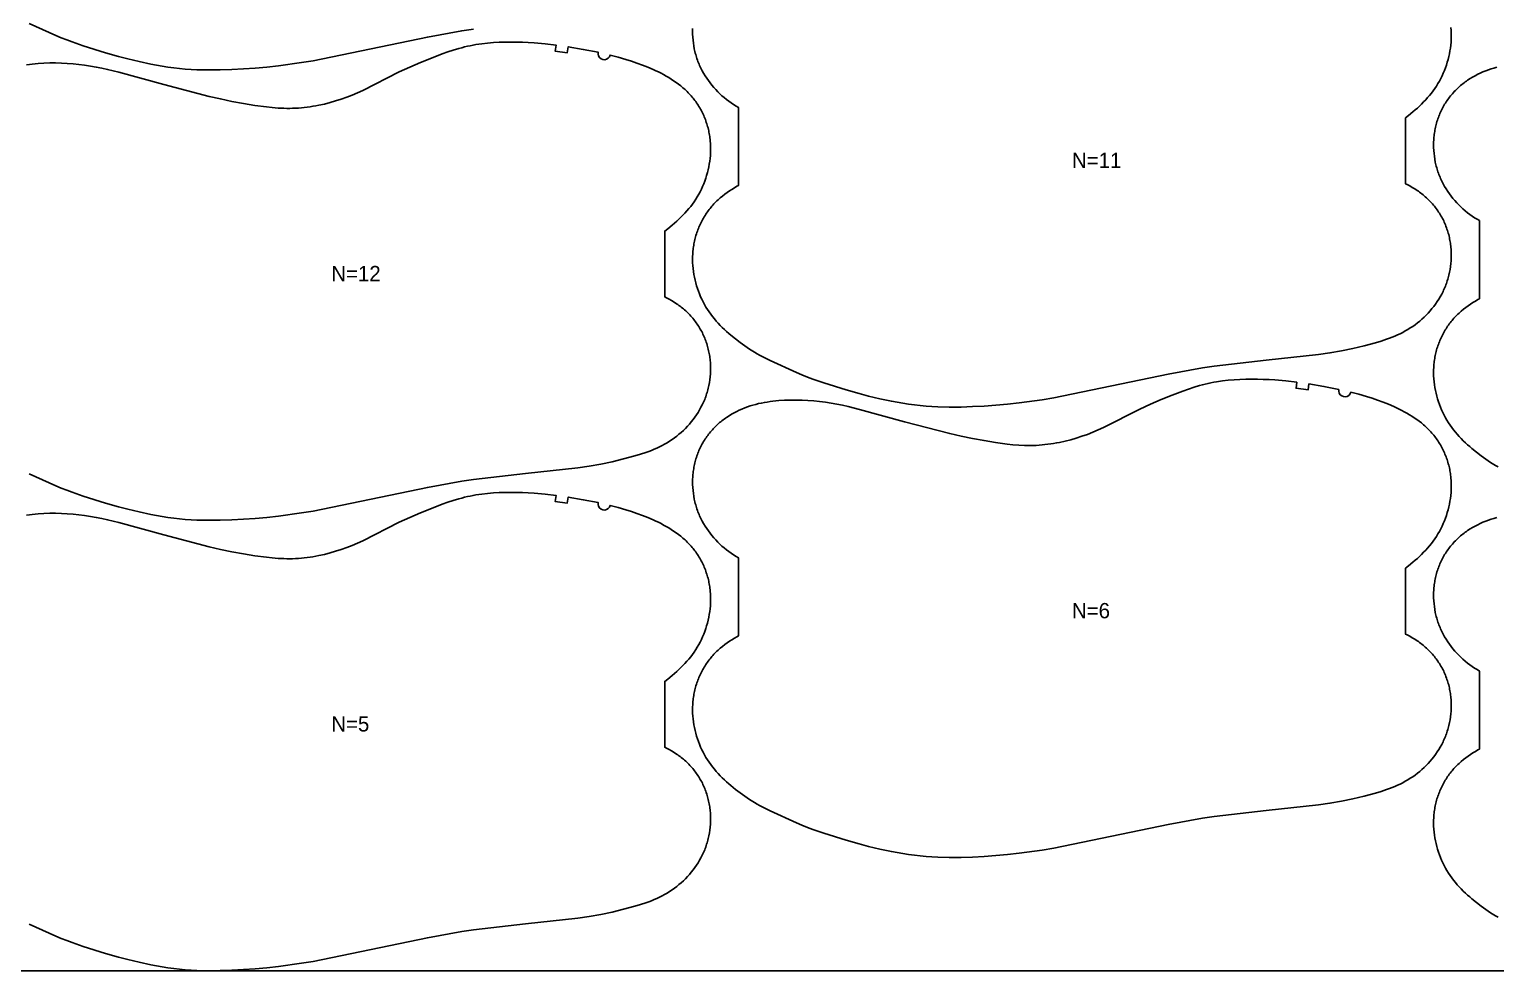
# Model space of a CAD drawing. Header units: inches. Extents: x 0 to 1954, y 0 to 1079.
# Drawn here: x 994.7 to 1474.4, y 0 to 307.9 of the extents above; entities that cross this region are included whole.
import ezdxf

# ---------------------------------------------------------------- set-up
doc = ezdxf.new("R2010")
doc.units = ezdxf.units.IN

msp = doc.modelspace()

# ---------------------------------------------------------------- linework, layer by layer
at = {"layer": '1'}
for points in [[(0, 0), (1954.0894, 0), (1954.0894, 1078.714), (0, 1078.714), (0, 0)], [(1423.1463, 190.1316), (1423.103, 189.5106), (1423.2529, 188.9063), (1423.5812, 188.3774), (1424.0563, 187.9751), (1424.6321, 187.7383), (1425.2528, 187.6901), (1425.8583, 187.8351), (1426.3898, 188.1592), (1426.7959, 188.6311), (1427.0372, 189.205), (1429.607, 188.5185), (1432.161, 187.7737), (1433.9823, 187.2017), (1435.7914, 186.5926), (1437.5848, 185.9405), (1439.359, 185.2391), (1441.1105, 184.4827), (1441.9764, 184.0823), (1442.8349, 183.6665), (1443.6856, 183.2346), (1444.5279, 182.7862), (1445.3612, 182.3206), (1446.1849, 181.8373), (1446.9984, 181.3358), (1447.7998, 180.8149), (1448.5872, 180.2738), (1449.3588, 179.7115), (1450.1125, 179.1268), (1450.8466, 178.5187), (1451.2056, 178.2056), (1451.5589, 177.8863), (1451.9064, 177.5607), (1452.2477, 177.2285), (1452.5827, 176.8898), (1452.9112, 176.5447), (1453.2332, 176.1933), (1453.5485, 175.8358), (1453.8571, 175.4722), (1454.1589, 175.1029), (1454.4539, 174.7279), (1454.7419, 174.3474), (1455.0228, 173.9616), (1455.2966, 173.5706), (1455.5632, 173.1745), (1455.8225, 172.7736), (1456.0745, 172.368), (1456.3189, 171.9578), (1456.5559, 171.5432), (1456.7852, 171.1243), (1457.0067, 170.7014), (1457.2206, 170.2745), (1457.4265, 169.8439), (1457.6246, 169.4096), (1457.8148, 168.9718), (1457.9969, 168.5306), (1458.1709, 168.0863), (1458.3368, 167.6389), (1458.4945, 167.1886), (1458.644, 166.7355), (1458.7851, 166.2799), (1458.9178, 165.8217), (1459.0421, 165.3613), (1459.1579, 164.8987), (1459.2651, 164.4341), (1459.3637, 163.9676), (1459.4537, 163.4994), (1459.535, 163.0296), (1459.6077, 162.5584), (1459.672, 162.0859), (1459.7279, 161.6123), (1459.7754, 161.1377), (1459.8458, 160.1862), (1459.8836, 159.2326), (1459.8894, 158.2781), (1459.8638, 157.3238), (1459.8074, 156.371), (1459.7206, 155.4208), (1459.604, 154.4739), (1459.4579, 153.5312), (1459.2829, 152.5934), (1459.0792, 151.6611), (1458.8475, 150.7353), (1458.588, 149.8165), (1458.3012, 148.9056), (1457.9875, 148.0034), (1457.647, 147.111), (1457.2795, 146.2294), (1456.8851, 145.3599), (1456.4637, 144.5037), (1456.0153, 143.6618), (1455.5398, 142.8355), (1455.0372, 142.026), (1454.5078, 141.234), (1453.9529, 140.4596), (1453.3743, 139.7022), (1452.7734, 138.9616), (1452.1521, 138.2372), (1451.5119, 137.5289), (1450.8545, 136.8361), (1450.1816, 136.1585), (1449.4947, 135.4957), (1448.7947, 134.8471), (1448.0822, 134.2124), (1447.3581, 133.5909), (1445.8778, 132.3858), (1444.8894, 131.6319), (1444.8894, 110.0875), (1445.4608, 109.8137), (1446.3074, 109.3738), (1447.1394, 108.9061), (1447.9554, 108.4106), (1448.754, 107.8876), (1449.1463, 107.6159), (1449.5339, 107.3374), (1449.9164, 107.0521), (1450.2937, 106.76), (1450.6656, 106.4613), (1451.032, 106.1559), (1451.3928, 105.8438), (1451.7476, 105.5251), (1452.0964, 105.1999), (1452.439, 104.868), (1452.7752, 104.5296), (1453.1049, 104.1848), (1453.428, 103.8338), (1453.7444, 103.4766), (1454.0539, 103.1135), (1454.3564, 102.7445), (1454.6518, 102.3697), (1454.94, 101.9894), (1455.2209, 101.6037), (1455.4943, 101.2127), (1455.7601, 100.8165), (1456.0183, 100.4152), (1456.2686, 100.0091), (1456.511, 99.5982), (1456.7454, 99.1828), (1456.9716, 98.7628), (1457.1895, 98.3385), (1457.3991, 97.9101), (1457.6004, 97.4777), (1457.7933, 97.0414), (1457.9778, 96.6015), (1458.154, 96.1582), (1458.3217, 95.7116), (1458.481, 95.2618), (1458.6318, 94.8092), (1458.7742, 94.3537), (1458.908, 93.8957), (1459.0333, 93.4352), (1459.1501, 92.9726), (1459.2583, 92.5078), (1459.358, 92.0412), (1459.449, 91.5728), (1459.5314, 91.1029), (1459.6051, 90.6317), (1459.6704, 90.1591), (1459.727, 89.6855), (1459.7752, 89.2109), (1459.8149, 88.7355), (1459.8461, 88.2595), (1459.8689, 87.7829), (1459.8834, 87.306), (1459.8894, 86.8289), (1459.8766, 85.8745), (1459.8307, 84.921), (1459.7519, 83.9696), (1459.6406, 83.0214), (1459.4966, 82.0776), (1459.3202, 81.1396), (1459.1113, 80.2083), (1458.9947, 79.7457), (1458.8699, 79.2852), (1458.7371, 78.8271), (1458.5962, 78.3714), (1458.4472, 77.9184), (1458.2902, 77.4682), (1458.125, 77.0209), (1457.9518, 76.5767), (1457.7706, 76.1357), (1457.5814, 75.6981), (1457.3844, 75.2638), (1457.1797, 74.8332), (1456.7477, 73.9827), (1456.2864, 73.1475), (1455.7969, 72.3282), (1455.2801, 71.5256), (1454.7369, 70.7405), (1454.1685, 69.9735), (1453.5758, 69.2255), (1452.9594, 68.4969), (1452.3203, 67.7884), (1451.659, 67.1005), (1450.9764, 66.4339), (1450.2731, 65.789), (1449.5499, 65.1664), (1448.8076, 64.5667), (1448.0468, 63.9905), (1447.2686, 63.4379), (1446.4739, 62.9092), (1445.6636, 62.4047), (1444.8386, 61.9246), (1444.0001, 61.4691), (1443.1488, 61.0384), (1442.2858, 60.6328), (1441.4121, 60.2521), (1440.5287, 59.8944), (1439.6368, 59.5574), (1438.7376, 59.2389), (1436.9218, 58.6479), (1435.0906, 58.1032), (1431.4059, 57.1032), (1427.6956, 56.2118), (1423.9597, 55.4286), (1420.201, 54.7636), (1416.4237, 54.2198), (1399.3483, 52.3616), (1382.282, 50.422), (1378.5112, 49.8341), (1367.2452, 47.7857), (1329.8626, 40.0701), (1326.0968, 39.4484), (1318.5344, 38.4032), (1314.7416, 37.9756), (1310.9404, 37.6297), (1307.1327, 37.3636), (1303.3207, 37.1727), (1299.5054, 37.0581), (1295.688, 37.028), (1291.8723, 37.1129), (1289.9664, 37.209), (1288.0629, 37.3437), (1286.1626, 37.5176), (1284.2664, 37.7314), (1282.3751, 37.9854), (1280.489, 38.2769), (1276.7332, 38.9593), (1273, 39.7542), (1269.2883, 40.6442), (1266.2075, 41.4495), (1261.9272, 42.6644), (1254.6492, 44.9677), (1251.0393, 46.2118), (1249.2488, 46.8717), (1247.4726, 47.5672), (1245.7131, 48.3028), (1237.03, 52.2678), (1235.319, 53.1121), (1233.6338, 54.004), (1232.8036, 54.4725), (1231.9821, 54.9564), (1230.3647, 55.9678), (1228.7808, 57.0327), (1227.2297, 58.1461), (1225.7116, 59.3041), (1224.2313, 60.5092), (1223.5072, 61.1307), (1222.7948, 61.7654), (1222.0947, 62.414), (1221.4078, 63.0768), (1220.7349, 63.7544), (1220.0775, 64.4472), (1219.4373, 65.1555), (1218.816, 65.8799), (1218.2152, 66.6205), (1217.6365, 67.3779), (1217.0816, 68.1523), (1216.5522, 68.9443), (1216.0496, 69.7538), (1215.5742, 70.5801), (1215.1257, 71.422), (1214.7043, 72.2782), (1214.3099, 73.1477), (1213.9425, 74.0293), (1213.6019, 74.9217), (1213.2882, 75.8239), (1213.0015, 76.7348), (1212.742, 77.6536), (1212.5102, 78.5794), (1212.3065, 79.5117), (1212.1315, 80.4495), (1211.9854, 81.3922), (1211.8688, 82.3391), (1211.782, 83.2893), (1211.7256, 84.2421), (1211.7, 85.1964), (1211.7058, 86.1509), (1211.7436, 87.1045), (1211.814, 88.056), (1211.8615, 88.5306), (1211.9174, 89.0042), (1211.9817, 89.4767), (1212.0544, 89.9479), (1212.1358, 90.4177), (1212.2257, 90.8859), (1212.3243, 91.3524), (1212.4315, 91.817), (1212.5473, 92.2796), (1212.6716, 92.74), (1212.8043, 93.1982), (1212.9455, 93.6538), (1213.0949, 94.1069), (1213.2526, 94.5572), (1213.4185, 95.0046), (1213.5925, 95.4489), (1213.7747, 95.8901), (1213.9648, 96.3279), (1214.1629, 96.7622), (1214.3689, 97.1928), (1214.5827, 97.6197), (1214.8043, 98.0426), (1215.0336, 98.4615), (1215.2705, 98.8761), (1215.515, 99.2863), (1215.7669, 99.6919), (1216.0262, 100.0928), (1216.2928, 100.4889), (1216.5666, 100.8799), (1216.8475, 101.2657), (1217.1355, 101.6462), (1217.4305, 102.0212), (1217.7323, 102.3905), (1218.0409, 102.7541), (1218.3563, 103.1116), (1218.6782, 103.463), (1219.0067, 103.8081), (1219.3417, 104.1468), (1219.683, 104.479), (1220.0305, 104.8046), (1220.3838, 105.1239), (1220.7429, 105.437), (1221.4769, 106.0451), (1222.2306, 106.6298), (1223.0022, 107.1921), (1223.7897, 107.7332), (1224.5911, 108.2541), (1225.4045, 108.7556), (1226.2282, 109.2389), (1226.7, 109.5025), (1226.7, 135.0358), (1225.9259, 135.4864), (1225.1156, 135.9909), (1224.3208, 136.5196), (1223.5426, 137.0722), (1222.7818, 137.6484), (1222.0395, 138.2481), (1221.3163, 138.8707), (1220.613, 139.5156), (1219.9304, 140.1822), (1219.2691, 140.8701), (1218.63, 141.5786), (1218.0137, 142.3072), (1217.4209, 143.0552), (1216.8525, 143.8222), (1216.3094, 144.6073), (1215.7925, 145.4099), (1215.303, 146.2292), (1214.8417, 147.0644), (1214.4098, 147.9149), (1214.2051, 148.3455), (1214.008, 148.7798), (1213.8189, 149.2174), (1213.6376, 149.6584), (1213.4644, 150.1026), (1213.2992, 150.5499), (1213.1422, 151.0001), (1212.9932, 151.4531), (1212.8523, 151.9088), (1212.7195, 152.3669), (1212.5948, 152.8274), (1212.4781, 153.29), (1212.2692, 154.2213), (1212.0928, 155.1593), (1211.9489, 156.1031), (1211.8375, 157.0513), (1211.7587, 158.0027), (1211.7128, 158.9562), (1211.7, 159.9106), (1211.7061, 160.3877), (1211.7205, 160.8646), (1211.7433, 161.3412), (1211.7745, 161.8172), (1211.8142, 162.2926), (1211.8624, 162.7672), (1211.9191, 163.2408), (1211.9843, 163.7134), (1212.0581, 164.1846), (1212.1405, 164.6545), (1212.2315, 165.1229), (1212.3311, 165.5895), (1212.4393, 166.0543), (1212.5561, 166.5169), (1212.6814, 166.9774), (1212.8152, 167.4354), (1212.9576, 167.8909), (1213.1084, 168.3435), (1213.2677, 168.7933), (1213.4354, 169.2399), (1213.6116, 169.6832), (1213.7961, 170.1231), (1213.9891, 170.5594), (1214.1903, 170.9918), (1214.3999, 171.4202), (1214.6178, 171.8445), (1214.844, 172.2645), (1215.0784, 172.6799), (1215.3208, 173.0908), (1215.5711, 173.4969), (1215.8293, 173.8981), (1216.0951, 174.2944), (1216.3685, 174.6854), (1216.6494, 175.0711), (1216.9376, 175.4514), (1217.233, 175.8262), (1217.5355, 176.1952), (1217.845, 176.5583), (1218.1614, 176.9155), (1218.4845, 177.2665), (1218.8142, 177.6113), (1219.1504, 177.9497), (1219.493, 178.2816), (1219.8418, 178.6068), (1220.1967, 178.9255), (1220.5574, 179.2376), (1220.9238, 179.543), (1221.2957, 179.8417), (1221.6731, 180.1338), (1222.0556, 180.4191), (1222.4431, 180.6976), (1222.8354, 180.9693), (1223.6341, 181.4923), (1224.45, 181.9878), (1225.282, 182.4555), (1226.1287, 182.8954), (1226.9889, 183.3077), (1227.8617, 183.6926), (1228.746, 184.0506), (1229.6407, 184.3818), (1230.5448, 184.6867), (1231.4572, 184.9656), (1232.3769, 185.2188), (1233.303, 185.4467), (1234.2346, 185.6505), (1235.1711, 185.8314), (1236.1118, 185.9909), (1237.0562, 186.13), (1238.0035, 186.2502), (1239.9042, 186.4388), (1241.8092, 186.5654), (1243.7165, 186.6326), (1245.6246, 186.6414), (1247.5318, 186.5931), (1249.4368, 186.4892), (1251.3388, 186.3335), (1253.2367, 186.1303), (1255.1299, 185.884), (1257.0175, 185.5982), (1258.8985, 185.2729), (1260.7717, 184.9073), (1262.6361, 184.5009), (1266.339, 183.5779), (1281.0666, 179.5511), (1295.8332, 175.6693), (1299.5564, 174.828), (1303.2957, 174.0614), (1307.0488, 173.3662), (1310.8144, 172.7449), (1314.5967, 172.2321), (1316.4955, 172.0305), (1318.3984, 171.8774), (1320.3041, 171.7835), (1321.2576, 171.762), (1322.2112, 171.7594), (1323.1647, 171.7766), (1324.1179, 171.8135), (1325.0703, 171.8698), (1326.0215, 171.9452), (1326.9712, 172.0392), (1327.919, 172.1514), (1328.8645, 172.2816), (1329.8074, 172.4293), (1330.7472, 172.5942), (1331.6839, 172.7757), (1333.5472, 173.1869), (1335.3963, 173.6591), (1337.2303, 174.1883), (1339.0481, 174.7716), (1340.8476, 175.4084), (1342.6267, 176.0989), (1344.3832, 176.8435), (1346.1164, 177.6401), (1358.031, 183.6836), (1361.4963, 185.2831), (1365.0038, 186.7895), (1368.5419, 188.2204), (1372.1131, 189.5686), (1373.9133, 190.2056), (1375.7255, 190.8062), (1377.5521, 191.3576), (1378.4715, 191.6111), (1379.3953, 191.8475), (1380.3237, 192.0658), (1381.2563, 192.266), (1382.1929, 192.4487), (1383.1328, 192.6142), (1385.0211, 192.8957), (1386.9176, 193.1144), (1388.8193, 193.2743), (1390.7245, 193.3814), (1392.6321, 193.4419), (1394.5408, 193.462), (1396.4494, 193.447), (1398.3573, 193.3971), (1400.2637, 193.3117), (1402.168, 193.19), (1405.7606, 192.8657), (1409.3446, 192.4482), (1409.0947, 190.4639), (1413.0218, 189.9345), (1413.3088, 191.9138), (1418.236, 191.0692), (1423.1463, 190.1316)]]:
    msp.add_lwpolyline(points, close=True, dxfattribs=at)
for points in [[(1139.982, 307.978), (1136.2112, 307.3901), (1124.9452, 305.3417), (1087.5626, 297.6261), (1083.7968, 297.0044), (1076.2344, 295.9592), (1072.4416, 295.5316), (1068.6404, 295.1857), (1064.8327, 294.9196), (1061.0207, 294.7287), (1057.2054, 294.6141), (1053.388, 294.584), (1049.5723, 294.6689), (1047.6664, 294.765), (1045.7629, 294.8997), (1043.8626, 295.0736), (1041.9664, 295.2874), (1040.0751, 295.5414), (1038.189, 295.8329), (1034.4332, 296.5153), (1030.7, 297.3102), (1026.9883, 298.2002), (1023.9075, 299.0055), (1019.6272, 300.2204), (1012.3492, 302.5237), (1008.7393, 303.7678), (1006.9488, 304.4277), (1005.1726, 305.1232), (1003.4131, 305.8588), (994.73, 309.8238)], [(1459.7754, 308.4297), (1459.8458, 307.4782), (1459.8836, 306.5246), (1459.8894, 305.5701), (1459.8638, 304.6158), (1459.8074, 303.663), (1459.7206, 302.7128), (1459.604, 301.7659), (1459.4579, 300.8232), (1459.2829, 299.8854), (1459.0792, 298.9531), (1458.8475, 298.0273), (1458.588, 297.1085), (1458.3012, 296.1976), (1457.9875, 295.2954), (1457.647, 294.403), (1457.2795, 293.5214), (1456.8851, 292.6519), (1456.4637, 291.7957), (1456.0153, 290.9538), (1455.5398, 290.1275), (1455.0372, 289.318), (1454.5078, 288.526), (1453.9529, 287.7516), (1453.3743, 286.9942), (1452.7734, 286.2536), (1452.1521, 285.5292), (1451.5119, 284.8209), (1450.8545, 284.1281), (1450.1816, 283.4505), (1449.4947, 282.7877), (1448.7947, 282.1391), (1448.0822, 281.5044), (1447.3581, 280.8829), (1445.8778, 279.6778), (1444.8894, 278.9239), (1444.8894, 257.3795), (1445.4608, 257.1057), (1446.3074, 256.6658), (1447.1394, 256.1981), (1447.9554, 255.7026), (1448.754, 255.1796), (1449.1463, 254.9079), (1449.5339, 254.6294), (1449.9164, 254.3441), (1450.2937, 254.052), (1450.6656, 253.7533), (1451.032, 253.4479), (1451.3928, 253.1358), (1451.7476, 252.8171), (1452.0964, 252.4919), (1452.439, 252.16), (1452.7752, 251.8216), (1453.1049, 251.4768), (1453.428, 251.1258), (1453.7444, 250.7686), (1454.0539, 250.4055), (1454.3564, 250.0365), (1454.6518, 249.6617), (1454.94, 249.2814), (1455.2209, 248.8957), (1455.4943, 248.5047), (1455.7601, 248.1085), (1456.0183, 247.7072), (1456.2686, 247.3011), (1456.511, 246.8902), (1456.7454, 246.4748), (1456.9716, 246.0548), (1457.1895, 245.6305), (1457.3991, 245.2021), (1457.6004, 244.7697), (1457.7933, 244.3334), (1457.9778, 243.8935), (1458.154, 243.4502), (1458.3217, 243.0036), (1458.481, 242.5538), (1458.6318, 242.1012), (1458.7742, 241.6457), (1458.908, 241.1877), (1459.0333, 240.7272), (1459.1501, 240.2646), (1459.2583, 239.7998), (1459.358, 239.3332), (1459.449, 238.8648), (1459.5314, 238.3949), (1459.6051, 237.9237), (1459.6704, 237.4511), (1459.727, 236.9775), (1459.7752, 236.5029), (1459.8149, 236.0275), (1459.8461, 235.5515), (1459.8689, 235.0749), (1459.8834, 234.598), (1459.8894, 234.1209), (1459.8766, 233.1665), (1459.8307, 232.213), (1459.7519, 231.2616), (1459.6406, 230.3134), (1459.4966, 229.3696), (1459.3202, 228.4316), (1459.1113, 227.5003), (1458.9947, 227.0377), (1458.8699, 226.5772), (1458.7371, 226.1191), (1458.5962, 225.6634), (1458.4472, 225.2104), (1458.2902, 224.7602), (1458.125, 224.3129), (1457.9518, 223.8687), (1457.7706, 223.4277), (1457.5814, 222.9901), (1457.3844, 222.5558), (1457.1797, 222.1252), (1456.7477, 221.2747), (1456.2864, 220.4395), (1455.7969, 219.6202), (1455.2801, 218.8176), (1454.7369, 218.0325), (1454.1685, 217.2655), (1453.5758, 216.5175), (1452.9594, 215.7889), (1452.3203, 215.0804), (1451.659, 214.3925), (1450.9764, 213.7259), (1450.2731, 213.081), (1449.5499, 212.4584), (1448.8076, 211.8587), (1448.0468, 211.2825), (1447.2686, 210.7299), (1446.4739, 210.2012), (1445.6636, 209.6967), (1444.8386, 209.2166), (1444.0001, 208.7611), (1443.1488, 208.3304), (1442.2858, 207.9248), (1441.4121, 207.5441), (1440.5287, 207.1864), (1439.6368, 206.8494), (1438.7376, 206.5309), (1436.9218, 205.9399), (1435.0906, 205.3952), (1431.4059, 204.3952), (1427.6956, 203.5038), (1423.9597, 202.7206), (1420.201, 202.0556), (1416.4237, 201.5118), (1399.3483, 199.6536), (1382.282, 197.714), (1378.5112, 197.1261), (1367.2452, 195.0777), (1329.8626, 187.3621), (1326.0968, 186.7404), (1318.5344, 185.6952), (1314.7416, 185.2676), (1310.9404, 184.9217), (1307.1327, 184.6556), (1303.3207, 184.4647), (1299.5054, 184.3501), (1295.688, 184.32), (1291.8723, 184.4049), (1289.9664, 184.501), (1288.0629, 184.6357), (1286.1626, 184.8096), (1284.2664, 185.0234), (1282.3751, 185.2774), (1280.489, 185.5689), (1276.7332, 186.2513), (1273, 187.0462), (1269.2883, 187.9362), (1266.2075, 188.7415), (1261.9272, 189.9564), (1254.6492, 192.2597), (1251.0393, 193.5038), (1249.2488, 194.1637), (1247.4726, 194.8592), (1245.7131, 195.5948), (1237.03, 199.5598), (1235.319, 200.4041), (1233.6338, 201.296), (1232.8036, 201.7645), (1231.9821, 202.2484), (1230.3647, 203.2598), (1228.7808, 204.3247), (1227.2297, 205.4381), (1225.7116, 206.5961), (1224.2313, 207.8012), (1223.5072, 208.4227), (1222.7948, 209.0574), (1222.0947, 209.706), (1221.4078, 210.3688), (1220.7349, 211.0464), (1220.0775, 211.7392), (1219.4373, 212.4475), (1218.816, 213.1719), (1218.2152, 213.9125), (1217.6365, 214.6699), (1217.0816, 215.4443), (1216.5522, 216.2363), (1216.0496, 217.0458), (1215.5742, 217.8721), (1215.1257, 218.714), (1214.7043, 219.5702), (1214.3099, 220.4397), (1213.9425, 221.3213), (1213.6019, 222.2137), (1213.2882, 223.1159), (1213.0015, 224.0268), (1212.742, 224.9456), (1212.5102, 225.8714), (1212.3065, 226.8037), (1212.1315, 227.7415), (1211.9854, 228.6842), (1211.8688, 229.6311), (1211.782, 230.5813), (1211.7256, 231.5341), (1211.7, 232.4884), (1211.7058, 233.4429), (1211.7436, 234.3965), (1211.814, 235.348), (1211.8615, 235.8226), (1211.9174, 236.2962), (1211.9817, 236.7687), (1212.0544, 237.2399), (1212.1358, 237.7097), (1212.2257, 238.1779), (1212.3243, 238.6444), (1212.4315, 239.109), (1212.5473, 239.5716), (1212.6716, 240.032), (1212.8043, 240.4902), (1212.9455, 240.9458), (1213.0949, 241.3989), (1213.2526, 241.8492), (1213.4185, 242.2966), (1213.5925, 242.7409), (1213.7747, 243.1821), (1213.9648, 243.6199), (1214.1629, 244.0542), (1214.3689, 244.4848), (1214.5827, 244.9117), (1214.8043, 245.3346), (1215.0336, 245.7535), (1215.2705, 246.1681), (1215.515, 246.5783), (1215.7669, 246.9839), (1216.0262, 247.3848), (1216.2928, 247.7809), (1216.5666, 248.1719), (1216.8475, 248.5577), (1217.1355, 248.9382), (1217.4305, 249.3132), (1217.7323, 249.6825), (1218.0409, 250.0461), (1218.3563, 250.4036), (1218.6782, 250.755), (1219.0067, 251.1001), (1219.3417, 251.4388), (1219.683, 251.771), (1220.0305, 252.0966), (1220.3838, 252.4159), (1220.7429, 252.729), (1221.4769, 253.3371), (1222.2306, 253.9218), (1223.0022, 254.4841), (1223.7897, 255.0252), (1224.5911, 255.5461), (1225.4045, 256.0476), (1226.2282, 256.5309), (1226.7, 256.7945), (1226.7, 282.3278), (1225.9259, 282.7784), (1225.1156, 283.2829), (1224.3208, 283.8116), (1223.5426, 284.3642), (1222.7818, 284.9404), (1222.0395, 285.5401), (1221.3163, 286.1627), (1220.613, 286.8076), (1219.9304, 287.4742), (1219.2691, 288.1621), (1218.63, 288.8706), (1218.0137, 289.5992), (1217.4209, 290.3472), (1216.8525, 291.1142), (1216.3094, 291.8993), (1215.7925, 292.7019), (1215.303, 293.5212), (1214.8417, 294.3564), (1214.4098, 295.2069), (1214.2051, 295.6375), (1214.008, 296.0718), (1213.8189, 296.5094), (1213.6376, 296.9504), (1213.4644, 297.3946), (1213.2992, 297.8419), (1213.1422, 298.2921), (1212.9932, 298.7451), (1212.8523, 299.2008), (1212.7195, 299.6589), (1212.5948, 300.1194), (1212.4781, 300.582), (1212.2692, 301.5133), (1212.0928, 302.4513), (1211.9489, 303.3951), (1211.8375, 304.3433), (1211.7587, 305.2947), (1211.7128, 306.2482), (1211.7, 307.2026), (1211.7061, 307.6797), (1211.7205, 308.1566)], [(993.8118, 296.2549), (994.7562, 296.394), (995.7035, 296.5142), (997.6042, 296.7028), (999.5092, 296.8294), (1001.4165, 296.8966), (1003.3246, 296.9054), (1005.2318, 296.8571), (1007.1368, 296.7532), (1009.0388, 296.5975), (1010.9367, 296.3943), (1012.8299, 296.148), (1014.7175, 295.8622), (1016.5985, 295.5369), (1018.4717, 295.1713), (1020.3361, 294.7649), (1024.039, 293.8419), (1038.7666, 289.8151), (1053.5332, 285.9333), (1057.2564, 285.092), (1060.9957, 284.3254), (1064.7488, 283.6302), (1068.5144, 283.0089), (1072.2967, 282.4961), (1074.1955, 282.2945), (1076.0984, 282.1414), (1078.0041, 282.0475), (1078.9576, 282.026), (1079.9112, 282.0234), (1080.8647, 282.0406), (1081.8179, 282.0775), (1082.7703, 282.1338), (1083.7215, 282.2092), (1084.6712, 282.3032), (1085.619, 282.4154), (1086.5645, 282.5456), (1087.5074, 282.6933), (1088.4472, 282.8582), (1089.3839, 283.0397), (1091.2472, 283.4509), (1093.0963, 283.9231), (1094.9303, 284.4523), (1096.7481, 285.0356), (1098.5476, 285.6724), (1100.3267, 286.3629), (1102.0832, 287.1075), (1103.8164, 287.9041), (1115.731, 293.9476), (1119.1963, 295.5471), (1122.7038, 297.0535), (1126.2419, 298.4844), (1129.8131, 299.8326), (1131.6133, 300.4696), (1133.4255, 301.0702), (1135.2521, 301.6216), (1136.1715, 301.8751), (1137.0953, 302.1115), (1138.0237, 302.3298), (1138.9563, 302.53), (1139.8929, 302.7127), (1140.8328, 302.8782), (1142.7211, 303.1597), (1144.6176, 303.3784), (1146.5193, 303.5383), (1148.4245, 303.6454), (1150.3321, 303.7059), (1152.2408, 303.726), (1154.1494, 303.711), (1156.0573, 303.6611), (1157.9637, 303.5757), (1159.868, 303.454), (1163.4606, 303.1297), (1167.0446, 302.7122), (1166.7947, 300.7279), (1170.7218, 300.1985), (1171.0088, 302.1778), (1175.936, 301.3332), (1180.8463, 300.3956), (1180.8463, 300.3956), (1180.803, 299.7746), (1180.9529, 299.1703), (1181.2812, 298.6414), (1181.7563, 298.2391), (1182.3321, 298.0023), (1182.9528, 297.9541), (1183.5583, 298.0991), (1184.0898, 298.4232), (1184.4959, 298.8951), (1184.7372, 299.469), (1187.307, 298.7825), (1189.861, 298.0377), (1191.6823, 297.4657), (1193.4914, 296.8566), (1195.2848, 296.2045), (1197.059, 295.5031), (1198.8105, 294.7467), (1199.6764, 294.3463), (1200.5349, 293.9305), (1201.3856, 293.4986), (1202.2279, 293.0502), (1203.0612, 292.5846), (1203.8849, 292.1013), (1204.6984, 291.5998), (1205.4998, 291.0789), (1206.2872, 290.5378), (1207.0588, 289.9755), (1207.8125, 289.3908), (1208.5466, 288.7827), (1208.9056, 288.4696), (1209.2589, 288.1503), (1209.6064, 287.8247), (1209.9477, 287.4925), (1210.2827, 287.1538), (1210.6112, 286.8087), (1210.9332, 286.4573), (1211.2485, 286.0998), (1211.5571, 285.7362), (1211.8589, 285.3669), (1212.1539, 284.9919), (1212.4419, 284.6114), (1212.7228, 284.2256), (1212.9966, 283.8346), (1213.2632, 283.4385), (1213.5225, 283.0376), (1213.7745, 282.632), (1214.0189, 282.2218), (1214.2559, 281.8072), (1214.4852, 281.3883), (1214.7067, 280.9654), (1214.9206, 280.5385), (1215.1265, 280.1079), (1215.3246, 279.6736), (1215.5148, 279.2358), (1215.6969, 278.7946), (1215.8709, 278.3503), (1216.0368, 277.9029), (1216.1945, 277.4526), (1216.344, 276.9995), (1216.4851, 276.5439), (1216.6178, 276.0857), (1216.7421, 275.6253), (1216.8579, 275.1627), (1216.9651, 274.6981), (1217.0637, 274.2316), (1217.1537, 273.7634), (1217.235, 273.2936), (1217.3077, 272.8224), (1217.372, 272.3499), (1217.4279, 271.8763), (1217.4754, 271.4017), (1217.5458, 270.4502), (1217.5836, 269.4966), (1217.5894, 268.5421), (1217.5638, 267.5878), (1217.5074, 266.635), (1217.4206, 265.6848), (1217.304, 264.7379), (1217.1579, 263.7952), (1216.9829, 262.8574), (1216.7792, 261.9251), (1216.5475, 260.9993), (1216.288, 260.0805), (1216.0012, 259.1696), (1215.6875, 258.2674), (1215.347, 257.375), (1214.9795, 256.4934), (1214.5851, 255.6239), (1214.1637, 254.7677), (1213.7153, 253.9258), (1213.2398, 253.0995), (1212.7372, 252.29), (1212.2078, 251.498), (1211.6529, 250.7236), (1211.0743, 249.9662), (1210.4734, 249.2256), (1209.8521, 248.5012), (1209.2119, 247.7929), (1208.5545, 247.1001), (1207.8816, 246.4225), (1207.1947, 245.7597), (1206.4947, 245.1111), (1205.7822, 244.4764), (1205.0581, 243.8549), (1203.5778, 242.6498), (1202.5894, 241.8959), (1202.5894, 220.3515), (1203.1608, 220.0777), (1204.0074, 219.6378), (1204.8394, 219.1701), (1205.6554, 218.6746), (1206.454, 218.1516), (1206.8463, 217.8799), (1207.2339, 217.6014), (1207.6164, 217.3161), (1207.9937, 217.024), (1208.3656, 216.7253), (1208.732, 216.4199), (1209.0928, 216.1078), (1209.4476, 215.7891), (1209.7964, 215.4639), (1210.139, 215.132), (1210.4752, 214.7936), (1210.8049, 214.4488), (1211.128, 214.0978), (1211.4444, 213.7406), (1211.7539, 213.3775), (1212.0564, 213.0085), (1212.3518, 212.6337), (1212.64, 212.2534), (1212.9209, 211.8677), (1213.1943, 211.4767), (1213.4601, 211.0805), (1213.7183, 210.6792), (1213.9686, 210.2731), (1214.211, 209.8622), (1214.4454, 209.4468), (1214.6716, 209.0268), (1214.8895, 208.6025), (1215.0991, 208.1741), (1215.3004, 207.7417), (1215.4933, 207.3054), (1215.6778, 206.8655), (1215.854, 206.4222), (1216.0217, 205.9756), (1216.181, 205.5258), (1216.3318, 205.0732), (1216.4742, 204.6177), (1216.608, 204.1597), (1216.7333, 203.6992), (1216.8501, 203.2366), (1216.9583, 202.7718), (1217.058, 202.3052), (1217.149, 201.8368), (1217.2314, 201.3669), (1217.3051, 200.8957), (1217.3704, 200.4231), (1217.427, 199.9495), (1217.4752, 199.4749), (1217.5149, 198.9995), (1217.5461, 198.5235), (1217.5689, 198.0469), (1217.5834, 197.57), (1217.5894, 197.0929), (1217.5766, 196.1385), (1217.5307, 195.185), (1217.4519, 194.2336), (1217.3406, 193.2854), (1217.1966, 192.3416), (1217.0202, 191.4036), (1216.8113, 190.4723), (1216.6947, 190.0097), (1216.5699, 189.5492), (1216.4371, 189.0911), (1216.2962, 188.6354), (1216.1472, 188.1824), (1215.9902, 187.7322), (1215.825, 187.2849), (1215.6518, 186.8407), (1215.4706, 186.3997), (1215.2814, 185.9621), (1215.0844, 185.5278), (1214.8797, 185.0972), (1214.4477, 184.2467), (1213.9864, 183.4115), (1213.4969, 182.5922), (1212.9801, 181.7896), (1212.4369, 181.0045), (1211.8685, 180.2375), (1211.2758, 179.4895), (1210.6594, 178.7609), (1210.0203, 178.0524), (1209.359, 177.3645), (1208.6764, 176.6979), (1207.9731, 176.053), (1207.2499, 175.4304), (1206.5076, 174.8307), (1205.7468, 174.2545), (1204.9686, 173.7019), (1204.1739, 173.1732), (1203.3636, 172.6687), (1202.5386, 172.1886), (1201.7001, 171.7331), (1200.8488, 171.3024), (1199.9858, 170.8968), (1199.1121, 170.5161), (1198.2287, 170.1584), (1197.3368, 169.8214), (1196.4376, 169.5029), (1194.6218, 168.9119), (1192.7906, 168.3672), (1189.1059, 167.3672), (1185.3956, 166.4758), (1181.6597, 165.6926), (1177.901, 165.0276), (1174.1237, 164.4838), (1157.0483, 162.6256), (1139.982, 160.686), (1136.2112, 160.0981), (1124.9452, 158.0497), (1087.5626, 150.3341), (1083.7968, 149.7124), (1076.2344, 148.6672), (1072.4416, 148.2396), (1068.6404, 147.8937), (1064.8327, 147.6276), (1061.0207, 147.4367), (1057.2054, 147.3221), (1053.388, 147.292), (1049.5723, 147.3769), (1047.6664, 147.473), (1045.7629, 147.6077), (1043.8626, 147.7816), (1041.9664, 147.9954), (1040.0751, 148.2494), (1038.189, 148.5409), (1034.4332, 149.2233), (1030.7, 150.0182), (1026.9883, 150.9082), (1023.9075, 151.7135), (1019.6272, 152.9284), (1012.3492, 155.2317), (1008.7393, 156.4758), (1006.9488, 157.1357), (1005.1726, 157.8312), (1003.4131, 158.5668), (994.73, 162.5318)], [(1475.2036, 164.7365), (1474.3821, 165.2204), (1472.7647, 166.2318), (1471.1808, 167.2967), (1469.6297, 168.4101), (1468.1116, 169.5681), (1466.6313, 170.7732), (1465.9072, 171.3947), (1465.1948, 172.0294), (1464.4947, 172.678), (1463.8078, 173.3408), (1463.1349, 174.0184), (1462.4775, 174.7112), (1461.8373, 175.4195), (1461.216, 176.1439), (1460.6152, 176.8845), (1460.0365, 177.6419), (1459.4816, 178.4163), (1458.9522, 179.2083), (1458.4496, 180.0178), (1457.9742, 180.8441), (1457.5257, 181.686), (1457.1043, 182.5422), (1456.7099, 183.4117), (1456.3425, 184.2933), (1456.0019, 185.1857), (1455.6882, 186.0879), (1455.4015, 186.9988), (1455.142, 187.9176), (1454.9102, 188.8434), (1454.7065, 189.7757), (1454.5315, 190.7135), (1454.3854, 191.6562), (1454.2688, 192.6031), (1454.182, 193.5533), (1454.1256, 194.5061), (1454.1, 195.4604), (1454.1058, 196.4149), (1454.1436, 197.3685), (1454.214, 198.32), (1454.2615, 198.7946), (1454.3174, 199.2682), (1454.3817, 199.7407), (1454.4544, 200.2119), (1454.5358, 200.6817), (1454.6257, 201.1499), (1454.7243, 201.6164), (1454.8315, 202.081), (1454.9473, 202.5436), (1455.0716, 203.004), (1455.2043, 203.4622), (1455.3455, 203.9178), (1455.4949, 204.3709), (1455.6526, 204.8212), (1455.8185, 205.2686), (1455.9925, 205.7129), (1456.1747, 206.1541), (1456.3648, 206.5919), (1456.5629, 207.0262), (1456.7689, 207.4568), (1456.9827, 207.8837), (1457.2043, 208.3066), (1457.4336, 208.7255), (1457.6705, 209.1401), (1457.915, 209.5503), (1458.1669, 209.9559), (1458.4262, 210.3568), (1458.6928, 210.7529), (1458.9666, 211.1439), (1459.2475, 211.5297), (1459.5355, 211.9102), (1459.8305, 212.2852), (1460.1323, 212.6545), (1460.4409, 213.0181), (1460.7563, 213.3756), (1461.0782, 213.727), (1461.4067, 214.0721), (1461.7417, 214.4108), (1462.083, 214.743), (1462.4305, 215.0686), (1462.7838, 215.3879), (1463.1429, 215.701), (1463.8769, 216.3091), (1464.6306, 216.8938), (1465.4022, 217.4561), (1466.1897, 217.9972), (1466.9911, 218.5181), (1467.8045, 219.0196), (1468.6282, 219.5029), (1469.1, 219.7665), (1469.1, 245.2998), (1468.3259, 245.7504), (1467.5156, 246.2549), (1466.7208, 246.7836), (1465.9426, 247.3362), (1465.1818, 247.9124), (1464.4395, 248.5121), (1463.7163, 249.1347), (1463.013, 249.7796), (1462.3304, 250.4462), (1461.6691, 251.1341), (1461.03, 251.8426), (1460.4137, 252.5712), (1459.8209, 253.3192), (1459.2525, 254.0862), (1458.7094, 254.8713), (1458.1925, 255.6739), (1457.703, 256.4932), (1457.2417, 257.3284), (1456.8098, 258.1789), (1456.6051, 258.6095), (1456.408, 259.0438), (1456.2189, 259.4814), (1456.0376, 259.9224), (1455.8644, 260.3666), (1455.6992, 260.8139), (1455.5422, 261.2641), (1455.3932, 261.7171), (1455.2523, 262.1728), (1455.1195, 262.6309), (1454.9948, 263.0914), (1454.8781, 263.554), (1454.6692, 264.4853), (1454.4928, 265.4233), (1454.3489, 266.3671), (1454.2375, 267.3153), (1454.1587, 268.2667), (1454.1128, 269.2202), (1454.1, 270.1746), (1454.1061, 270.6517), (1454.1205, 271.1286), (1454.1433, 271.6052), (1454.1745, 272.0812), (1454.2142, 272.5566), (1454.2624, 273.0312), (1454.3191, 273.5048), (1454.3843, 273.9774), (1454.4581, 274.4486), (1454.5405, 274.9185), (1454.6315, 275.3869), (1454.7311, 275.8535), (1454.8393, 276.3183), (1454.9561, 276.7809), (1455.0814, 277.2414), (1455.2152, 277.6994), (1455.3576, 278.1549), (1455.5084, 278.6075), (1455.6677, 279.0573), (1455.8354, 279.5039), (1456.0116, 279.9472), (1456.1961, 280.3871), (1456.3891, 280.8234), (1456.5903, 281.2558), (1456.7999, 281.6842), (1457.0178, 282.1085), (1457.244, 282.5285), (1457.4784, 282.9439), (1457.7208, 283.3548), (1457.9711, 283.7609), (1458.2293, 284.1621), (1458.4951, 284.5584), (1458.7685, 284.9494), (1459.0494, 285.3351), (1459.3376, 285.7154), (1459.633, 286.0902), (1459.9355, 286.4592), (1460.245, 286.8223), (1460.5614, 287.1795), (1460.8845, 287.5305), (1461.2142, 287.8753), (1461.5504, 288.2137), (1461.893, 288.5456), (1462.2418, 288.8708), (1462.5967, 289.1895), (1462.9574, 289.5016), (1463.3238, 289.807), (1463.6957, 290.1057), (1464.0731, 290.3978), (1464.4556, 290.6831), (1464.8431, 290.9616), (1465.2354, 291.2333), (1466.0341, 291.7563), (1466.85, 292.2518), (1467.682, 292.7195), (1468.5287, 293.1594), (1469.3889, 293.5717), (1470.2617, 293.9566), (1471.146, 294.3146), (1472.0407, 294.6458), (1472.9448, 294.9507), (1473.8572, 295.2296), (1474.7769, 295.4828)], [(993.8118, 148.9629), (994.7562, 149.102), (995.7035, 149.2222), (997.6042, 149.4108), (999.5092, 149.5374), (1001.4165, 149.6046), (1003.3246, 149.6134), (1005.2318, 149.5651), (1007.1368, 149.4612), (1009.0388, 149.3055), (1010.9367, 149.1023), (1012.8299, 148.856), (1014.7175, 148.5702), (1016.5985, 148.2449), (1018.4717, 147.8793), (1020.3361, 147.4729), (1024.039, 146.5499), (1038.7666, 142.5231), (1053.5332, 138.6413), (1057.2564, 137.8), (1060.9957, 137.0334), (1064.7488, 136.3382), (1068.5144, 135.7169), (1072.2967, 135.2041), (1074.1955, 135.0025), (1076.0984, 134.8494), (1078.0041, 134.7555), (1078.9576, 134.734), (1079.9112, 134.7314), (1080.8647, 134.7486), (1081.8179, 134.7855), (1082.7703, 134.8418), (1083.7215, 134.9172), (1084.6712, 135.0112), (1085.619, 135.1234), (1086.5645, 135.2536), (1087.5074, 135.4013), (1088.4472, 135.5662), (1089.3839, 135.7477), (1091.2472, 136.1589), (1093.0963, 136.6311), (1094.9303, 137.1603), (1096.7481, 137.7436), (1098.5476, 138.3804), (1100.3267, 139.0709), (1102.0832, 139.8155), (1103.8164, 140.6121), (1115.731, 146.6556), (1119.1963, 148.2551), (1122.7038, 149.7615), (1126.2419, 151.1924), (1129.8131, 152.5406), (1131.6133, 153.1776), (1133.4255, 153.7782), (1135.2521, 154.3296), (1136.1715, 154.5831), (1137.0953, 154.8195), (1138.0237, 155.0378), (1138.9563, 155.238), (1139.8929, 155.4207), (1140.8328, 155.5862), (1142.7211, 155.8677), (1144.6176, 156.0864), (1146.5193, 156.2463), (1148.4245, 156.3534), (1150.3321, 156.4139), (1152.2408, 156.434), (1154.1494, 156.419), (1156.0573, 156.3691), (1157.9637, 156.2837), (1159.868, 156.162), (1163.4606, 155.8377), (1167.0446, 155.4202), (1166.7947, 153.4359), (1170.7218, 152.9065), (1171.0088, 154.8858), (1175.936, 154.0412), (1180.8463, 153.1036), (1180.8463, 153.1036), (1180.803, 152.4826), (1180.9529, 151.8783), (1181.2812, 151.3494), (1181.7563, 150.9471), (1182.3321, 150.7103), (1182.9528, 150.6621), (1183.5583, 150.8071), (1184.0898, 151.1312), (1184.4959, 151.6031), (1184.7372, 152.177), (1187.307, 151.4905), (1189.861, 150.7457), (1191.6823, 150.1737), (1193.4914, 149.5646), (1195.2848, 148.9125), (1197.059, 148.2111), (1198.8105, 147.4547), (1199.6764, 147.0543), (1200.5349, 146.6385), (1201.3856, 146.2066), (1202.2279, 145.7582), (1203.0612, 145.2926), (1203.8849, 144.8093), (1204.6984, 144.3078), (1205.4998, 143.7869), (1206.2872, 143.2458), (1207.0588, 142.6835), (1207.8125, 142.0988), (1208.5466, 141.4907), (1208.9056, 141.1776), (1209.2589, 140.8583), (1209.6064, 140.5327), (1209.9477, 140.2005), (1210.2827, 139.8618), (1210.6112, 139.5167), (1210.9332, 139.1653), (1211.2485, 138.8078), (1211.5571, 138.4442), (1211.8589, 138.0749), (1212.1539, 137.6999), (1212.4419, 137.3194), (1212.7228, 136.9336), (1212.9966, 136.5426), (1213.2632, 136.1465), (1213.5225, 135.7456), (1213.7745, 135.34), (1214.0189, 134.9298), (1214.2559, 134.5152), (1214.4852, 134.0963), (1214.7067, 133.6734), (1214.9206, 133.2465), (1215.1265, 132.8159), (1215.3246, 132.3816), (1215.5148, 131.9438), (1215.6969, 131.5026), (1215.8709, 131.0583), (1216.0368, 130.6109), (1216.1945, 130.1606), (1216.344, 129.7075), (1216.4851, 129.2519), (1216.6178, 128.7937), (1216.7421, 128.3333), (1216.8579, 127.8707), (1216.9651, 127.4061), (1217.0637, 126.9396), (1217.1537, 126.4714), (1217.235, 126.0016), (1217.3077, 125.5304), (1217.372, 125.0579), (1217.4279, 124.5843), (1217.4754, 124.1097), (1217.5458, 123.1582), (1217.5836, 122.2046), (1217.5894, 121.2501), (1217.5638, 120.2958), (1217.5074, 119.343), (1217.4206, 118.3928), (1217.304, 117.4459), (1217.1579, 116.5032), (1216.9829, 115.5654), (1216.7792, 114.6331), (1216.5475, 113.7073), (1216.288, 112.7885), (1216.0012, 111.8776), (1215.6875, 110.9754), (1215.347, 110.083), (1214.9795, 109.2014), (1214.5851, 108.3319), (1214.1637, 107.4757), (1213.7153, 106.6338), (1213.2398, 105.8075), (1212.7372, 104.998), (1212.2078, 104.206), (1211.6529, 103.4316), (1211.0743, 102.6742), (1210.4734, 101.9336), (1209.8521, 101.2092), (1209.2119, 100.5009), (1208.5545, 99.8081), (1207.8816, 99.1305), (1207.1947, 98.4677), (1206.4947, 97.8191), (1205.7822, 97.1844), (1205.0581, 96.5629), (1203.5778, 95.3578), (1202.5894, 94.6039), (1202.5894, 73.0595), (1203.1608, 72.7857), (1204.0074, 72.3458), (1204.8394, 71.8781), (1205.6554, 71.3826), (1206.454, 70.8596), (1206.8463, 70.5879), (1207.2339, 70.3094), (1207.6164, 70.0241), (1207.9937, 69.732), (1208.3656, 69.4333), (1208.732, 69.1279), (1209.0928, 68.8158), (1209.4476, 68.4971), (1209.7964, 68.1719), (1210.139, 67.84), (1210.4752, 67.5016), (1210.8049, 67.1568), (1211.128, 66.8058), (1211.4444, 66.4486), (1211.7539, 66.0855), (1212.0564, 65.7165), (1212.3518, 65.3417), (1212.64, 64.9614), (1212.9209, 64.5757), (1213.1943, 64.1847), (1213.4601, 63.7885), (1213.7183, 63.3872), (1213.9686, 62.9811), (1214.211, 62.5702), (1214.4454, 62.1548), (1214.6716, 61.7348), (1214.8895, 61.3105), (1215.0991, 60.8821), (1215.3004, 60.4497), (1215.4933, 60.0134), (1215.6778, 59.5735), (1215.854, 59.1302), (1216.0217, 58.6836), (1216.181, 58.2338), (1216.3318, 57.7812), (1216.4742, 57.3257), (1216.608, 56.8677), (1216.7333, 56.4072), (1216.8501, 55.9446), (1216.9583, 55.4798), (1217.058, 55.0132), (1217.149, 54.5448), (1217.2314, 54.0749), (1217.3051, 53.6037), (1217.3704, 53.1311), (1217.427, 52.6575), (1217.4752, 52.1829), (1217.5149, 51.7075), (1217.5461, 51.2315), (1217.5689, 50.7549), (1217.5834, 50.278), (1217.5894, 49.8009), (1217.5766, 48.8465), (1217.5307, 47.893), (1217.4519, 46.9416), (1217.3406, 45.9934), (1217.1966, 45.0496), (1217.0202, 44.1116), (1216.8113, 43.1803), (1216.6947, 42.7177), (1216.5699, 42.2572), (1216.4371, 41.7991), (1216.2962, 41.3434), (1216.1472, 40.8904), (1215.9902, 40.4402), (1215.825, 39.9929), (1215.6518, 39.5487), (1215.4706, 39.1077), (1215.2814, 38.6701), (1215.0844, 38.2358), (1214.8797, 37.8052), (1214.4477, 36.9547), (1213.9864, 36.1195), (1213.4969, 35.3002), (1212.9801, 34.4976), (1212.4369, 33.7125), (1211.8685, 32.9455), (1211.2758, 32.1975), (1210.6594, 31.4689), (1210.0203, 30.7604), (1209.359, 30.0725), (1208.6764, 29.4059), (1207.9731, 28.761), (1207.2499, 28.1384), (1206.5076, 27.5387), (1205.7468, 26.9625), (1204.9686, 26.4099), (1204.1739, 25.8812), (1203.3636, 25.3767), (1202.5386, 24.8966), (1201.7001, 24.4411), (1200.8488, 24.0104), (1199.9858, 23.6048), (1199.1121, 23.2241), (1198.2287, 22.8664), (1197.3368, 22.5294), (1196.4376, 22.2109), (1194.6218, 21.6199), (1192.7906, 21.0752), (1189.1059, 20.0752), (1185.3956, 19.1838), (1181.6597, 18.4006), (1177.901, 17.7356), (1174.1237, 17.1918), (1157.0483, 15.3336), (1139.982, 13.394), (1136.2112, 12.8061), (1124.9452, 10.7577), (1087.5626, 3.0421), (1083.7968, 2.4204), (1076.2344, 1.3752), (1072.4416, 0.9476), (1068.6404, 0.6017), (1064.8327, 0.3356), (1061.0207, 0.1447), (1057.2054, 0.0301), (1053.388, 0), (1049.5723, 0.0849), (1047.6664, 0.181), (1045.7629, 0.3157), (1043.8626, 0.4896), (1041.9664, 0.7034), (1040.0751, 0.9574), (1038.189, 1.2489), (1034.4332, 1.9313), (1030.7, 2.7262), (1026.9883, 3.6162), (1023.9075, 4.4215), (1019.6272, 5.6364), (1012.3492, 7.9397), (1008.7393, 9.1838), (1006.9488, 9.8437), (1005.1726, 10.5392), (1003.4131, 11.2748), (994.73, 15.2398)], [(1475.2036, 17.4445), (1474.3821, 17.9284), (1472.7647, 18.9398), (1471.1808, 20.0047), (1469.6297, 21.1181), (1468.1116, 22.2761), (1466.6313, 23.4812), (1465.9072, 24.1027), (1465.1948, 24.7374), (1464.4947, 25.386), (1463.8078, 26.0488), (1463.1349, 26.7264), (1462.4775, 27.4192), (1461.8373, 28.1275), (1461.216, 28.8519), (1460.6152, 29.5925), (1460.0365, 30.3499), (1459.4816, 31.1243), (1458.9522, 31.9163), (1458.4496, 32.7258), (1457.9742, 33.5521), (1457.5257, 34.394), (1457.1043, 35.2502), (1456.7099, 36.1197), (1456.3425, 37.0013), (1456.0019, 37.8937), (1455.6882, 38.7959), (1455.4015, 39.7068), (1455.142, 40.6256), (1454.9102, 41.5514), (1454.7065, 42.4837), (1454.5315, 43.4215), (1454.3854, 44.3642), (1454.2688, 45.3111), (1454.182, 46.2613), (1454.1256, 47.2141), (1454.1, 48.1684), (1454.1058, 49.1229), (1454.1436, 50.0765), (1454.214, 51.028), (1454.2615, 51.5026), (1454.3174, 51.9762), (1454.3817, 52.4487), (1454.4544, 52.9199), (1454.5358, 53.3897), (1454.6257, 53.8579), (1454.7243, 54.3244), (1454.8315, 54.789), (1454.9473, 55.2516), (1455.0716, 55.712), (1455.2043, 56.1702), (1455.3455, 56.6258), (1455.4949, 57.0789), (1455.6526, 57.5292), (1455.8185, 57.9766), (1455.9925, 58.4209), (1456.1747, 58.8621), (1456.3648, 59.2999), (1456.5629, 59.7342), (1456.7689, 60.1648), (1456.9827, 60.5917), (1457.2043, 61.0146), (1457.4336, 61.4335), (1457.6705, 61.8481), (1457.915, 62.2583), (1458.1669, 62.6639), (1458.4262, 63.0648), (1458.6928, 63.4609), (1458.9666, 63.8519), (1459.2475, 64.2377), (1459.5355, 64.6182), (1459.8305, 64.9932), (1460.1323, 65.3625), (1460.4409, 65.7261), (1460.7563, 66.0836), (1461.0782, 66.435), (1461.4067, 66.7801), (1461.7417, 67.1188), (1462.083, 67.451), (1462.4305, 67.7766), (1462.7838, 68.0959), (1463.1429, 68.409), (1463.8769, 69.0171), (1464.6306, 69.6018), (1465.4022, 70.1641), (1466.1897, 70.7052), (1466.9911, 71.2261), (1467.8045, 71.7276), (1468.6282, 72.2109), (1469.1, 72.4745), (1469.1, 98.0078), (1468.3259, 98.4584), (1467.5156, 98.9629), (1466.7208, 99.4916), (1465.9426, 100.0442), (1465.1818, 100.6204), (1464.4395, 101.2201), (1463.7163, 101.8427), (1463.013, 102.4876), (1462.3304, 103.1542), (1461.6691, 103.8421), (1461.03, 104.5506), (1460.4137, 105.2792), (1459.8209, 106.0272), (1459.2525, 106.7942), (1458.7094, 107.5793), (1458.1925, 108.3819), (1457.703, 109.2012), (1457.2417, 110.0364), (1456.8098, 110.8869), (1456.6051, 111.3175), (1456.408, 111.7518), (1456.2189, 112.1894), (1456.0376, 112.6304), (1455.8644, 113.0746), (1455.6992, 113.5219), (1455.5422, 113.9721), (1455.3932, 114.4251), (1455.2523, 114.8808), (1455.1195, 115.3389), (1454.9948, 115.7994), (1454.8781, 116.262), (1454.6692, 117.1933), (1454.4928, 118.1313), (1454.3489, 119.0751), (1454.2375, 120.0233), (1454.1587, 120.9747), (1454.1128, 121.9282), (1454.1, 122.8826), (1454.1061, 123.3597), (1454.1205, 123.8366), (1454.1433, 124.3132), (1454.1745, 124.7892), (1454.2142, 125.2646), (1454.2624, 125.7392), (1454.3191, 126.2128), (1454.3843, 126.6854), (1454.4581, 127.1566), (1454.5405, 127.6265), (1454.6315, 128.0949), (1454.7311, 128.5615), (1454.8393, 129.0263), (1454.9561, 129.4889), (1455.0814, 129.9494), (1455.2152, 130.4074), (1455.3576, 130.8629), (1455.5084, 131.3155), (1455.6677, 131.7653), (1455.8354, 132.2119), (1456.0116, 132.6552), (1456.1961, 133.0951), (1456.3891, 133.5314), (1456.5903, 133.9638), (1456.7999, 134.3922), (1457.0178, 134.8165), (1457.244, 135.2365), (1457.4784, 135.6519), (1457.7208, 136.0628), (1457.9711, 136.4689), (1458.2293, 136.8701), (1458.4951, 137.2664), (1458.7685, 137.6574), (1459.0494, 138.0431), (1459.3376, 138.4234), (1459.633, 138.7982), (1459.9355, 139.1672), (1460.245, 139.5303), (1460.5614, 139.8875), (1460.8845, 140.2385), (1461.2142, 140.5833), (1461.5504, 140.9217), (1461.893, 141.2536), (1462.2418, 141.5788), (1462.5967, 141.8975), (1462.9574, 142.2096), (1463.3238, 142.515), (1463.6957, 142.8137), (1464.0731, 143.1058), (1464.4556, 143.3911), (1464.8431, 143.6696), (1465.2354, 143.9413), (1466.0341, 144.4643), (1466.85, 144.9598), (1467.682, 145.4275), (1468.5287, 145.8674), (1469.3889, 146.2797), (1470.2617, 146.6646), (1471.146, 147.0226), (1472.0407, 147.3538), (1472.9448, 147.6587), (1473.8572, 147.9376), (1474.7769, 148.1908)]]:
    msp.add_lwpolyline(points, dxfattribs=at)

# ---------------------------------------------------------------- texts
for s, p in [('N=11', (1335.7947, 262.537)), ('N=12', (1093.4947, 225.509)), ('N=6', (1335.7947, 115.245)), ('N=5', (1093.4947, 78.217))]:
    msp.add_text(s, height=5, dxfattribs=at).set_placement(p)

doc.saveas('drawing.dxf')
